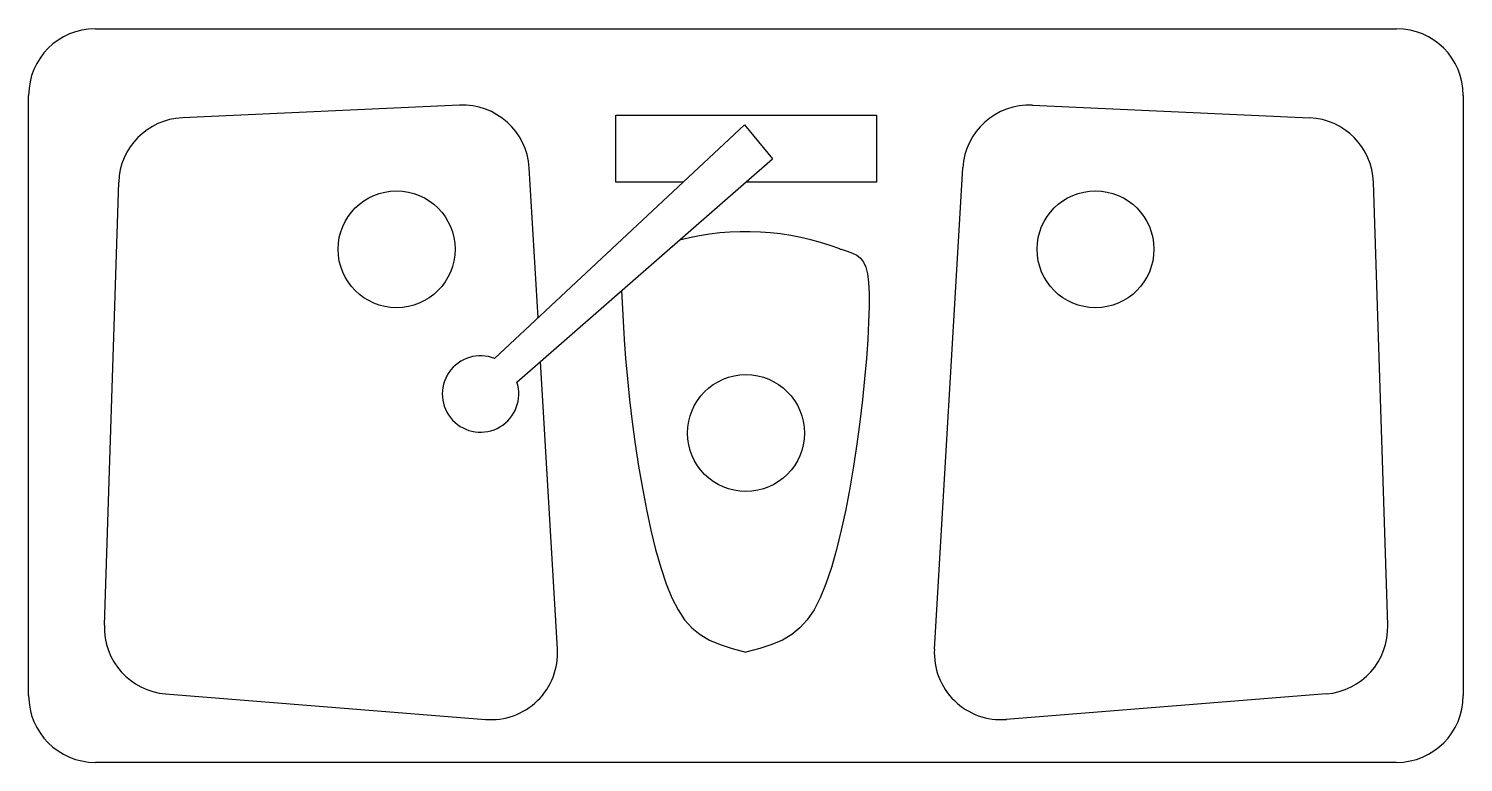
# Model space of a CAD drawing. Extents: x 1443.3 to 1444.39, y 566.05 to 566.61.
import ezdxf

# ---------------------------------------------------------------- set-up
doc = ezdxf.new("R2010")
doc.units = 0
doc.header["$LTSCALE"] = 0.125
doc.layers.get('0').update_dxf_attribs({"linetype": 'CONTINUOUS'})

msp = doc.modelspace()

# ---------------------------------------------------------------- linework, layer by layer
at = {"color": 0}
for p, q in [((1443.3531, 566.6086), (1444.3437, 566.6086)), ((1443.3023, 566.1006), (1443.3023, 566.5578)), ((1444.3945, 566.5578), (1444.3945, 566.1006)), ((1443.6303, 566.5503), (1443.4193, 566.5407)), ((1443.8473, 566.5355), (1443.6569, 566.3575)), ((1443.7492, 566.5427), (1443.9477, 566.5427)), ((1443.7492, 566.4916), (1443.7492, 566.5427)), ((1443.8473, 566.5355), (1443.8686, 566.5094)), ((1443.9477, 566.5427), (1443.9477, 566.4916)), ((1443.6739, 566.3394), (1443.8686, 566.5094)), ((1443.6901, 566.3885), (1443.6833, 566.5026)), ((1443.9919, 566.1361), (1444.0135, 566.5026)), ((1443.3708, 566.4916), (1443.3599, 566.1542)), ((1443.8003, 566.4916), (1443.7492, 566.4916)), ((1443.9477, 566.4916), (1443.8483, 566.4916)), ((1444.326, 566.4916), (1444.3369, 566.1542)), ((1443.705, 566.1361), (1443.692, 566.3552)), ((1443.4066, 566.102), (1443.6502, 566.0825)), ((1444.3437, 566.0498), (1443.3531, 566.0498))]:
    msp.add_line(p, q, dxfattribs=at)
for points in [[(1444.0665, 566.5503), (1444.2776, 566.5407)], [(1443.9199, 566.4408), (1443.9208, 566.4406), (1443.9254, 566.4392), (1443.9294, 566.4377), (1443.9328, 566.436), (1443.9356, 566.4338), (1443.9378, 566.4309), (1443.9396, 566.427), (1443.9409, 566.4218), (1443.9417, 566.4153), (1443.9421, 566.407), (1443.9422, 566.3969), (1443.9418, 566.3851), (1443.9411, 566.3719), (1443.9401, 566.3574), (1443.9387, 566.342), (1443.937, 566.3258), (1443.935, 566.3092), (1443.9327, 566.2922), (1443.9302, 566.2753), (1443.9274, 566.2586), (1443.9243, 566.2423), (1443.9209, 566.2266), (1443.9173, 566.2118), (1443.9134, 566.1982), (1443.9092, 566.1858), (1443.9049, 566.175), (1443.9002, 566.1659), (1443.8951, 566.1584), (1443.8895, 566.1522), (1443.8833, 566.1471), (1443.8762, 566.1429), (1443.8681, 566.1395), (1443.8589, 566.1365), (1443.8484, 566.1338)], [(1443.7537, 566.4091), (1443.7557, 566.3719), (1443.7568, 566.3574), (1443.7581, 566.342), (1443.7598, 566.3258), (1443.7618, 566.3092), (1443.7641, 566.2922), (1443.7667, 566.2753), (1443.7695, 566.2586), (1443.7726, 566.2423), (1443.776, 566.2266), (1443.7796, 566.2118), (1443.7835, 566.1982), (1443.7876, 566.1858), (1443.792, 566.175), (1443.7967, 566.1659), (1443.8017, 566.1584), (1443.8073, 566.1522), (1443.8136, 566.1471), (1443.8207, 566.1429), (1443.8288, 566.1395), (1443.838, 566.1365), (1443.8484, 566.1338)], [(1444.2902, 566.102), (1444.0466, 566.0825)]]:
    msp.add_lwpolyline(points, dxfattribs=at)
for centre in [(1443.5824, 566.4406), (1444.1145, 566.4406), (1443.8484, 566.3006)]:
    msp.add_circle(centre, 0.0445, dxfattribs=at)
for centre, radius, start, end in [((1443.3531, 566.5578), 0.0508, 90, 180), ((1444.3437, 566.5578), 0.0508, 0, 90), ((1443.6326, 566.4996), 0.0508, 3.3757, 92.6025), ((1444.0642, 566.4996), 0.0508, 87.3975, 176.6243), ((1443.4216, 566.49), 0.0508, 92.6025, 178.1468), ((1444.2753, 566.49), 0.0508, 1.8532, 87.3975), ((1443.8484, 566.2521), 0.2019, 69.2355, 104.5326), ((1443.6463, 566.3304), 0.0291, 68.2346, 18.0632), ((1443.4107, 566.1526), 0.0508, 178.1468, 265.4261), ((1444.2862, 566.1526), 0.0508, 274.5739, 1.8532), ((1443.6542, 566.1331), 0.0508, 265.4261, 3.3757), ((1444.0426, 566.1331), 0.0508, 176.6243, 274.5739), ((1443.3531, 566.1006), 0.0508, 180, 270), ((1444.3437, 566.1006), 0.0508, 270, 0)]:
    msp.add_arc(centre, radius, start, end, dxfattribs=at)

doc.saveas('drawing.dxf')
